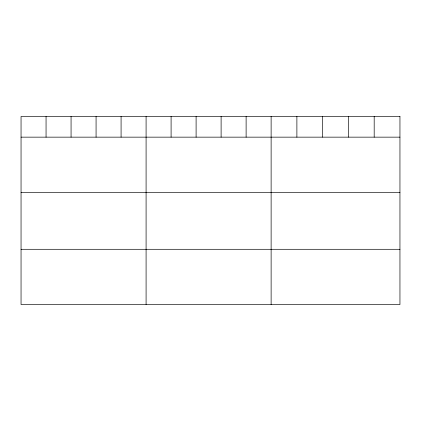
<?xml version="1.0" encoding="UTF-8"?>
<svg xmlns="http://www.w3.org/2000/svg" width="421" height="421" viewBox="0 0 421 421"><rect width="100%" height="100%" fill="white"/><g stroke="black" fill="none" stroke-linecap="round" stroke-linejoin="round"><path stroke-width="0.63" d="M21.05 137.151L399.95 137.151M21.05 192.386L399.95 192.386M21.05 249.3L399.95 249.3M374.185 116.464L374.185 137.151M348.42 116.464L348.42 137.151M322.654 116.464L322.654 137.151M296.889 116.464L296.889 137.151M271.124 116.464L271.124 304.536M246.117 116.464L246.117 137.151M221.109 116.464L221.109 137.151M196.102 116.464L196.102 137.151M171.094 116.464L171.094 137.151M146.087 116.464L146.087 304.536M121.08 116.464L121.08 137.151M96.072 116.464L96.072 137.151M71.065 116.464L71.065 137.151M46.057 116.464L46.057 137.151M399.95 116.464L21.05 116.464L21.05 304.536L399.95 304.536L399.95 116.464"/></g></svg>
